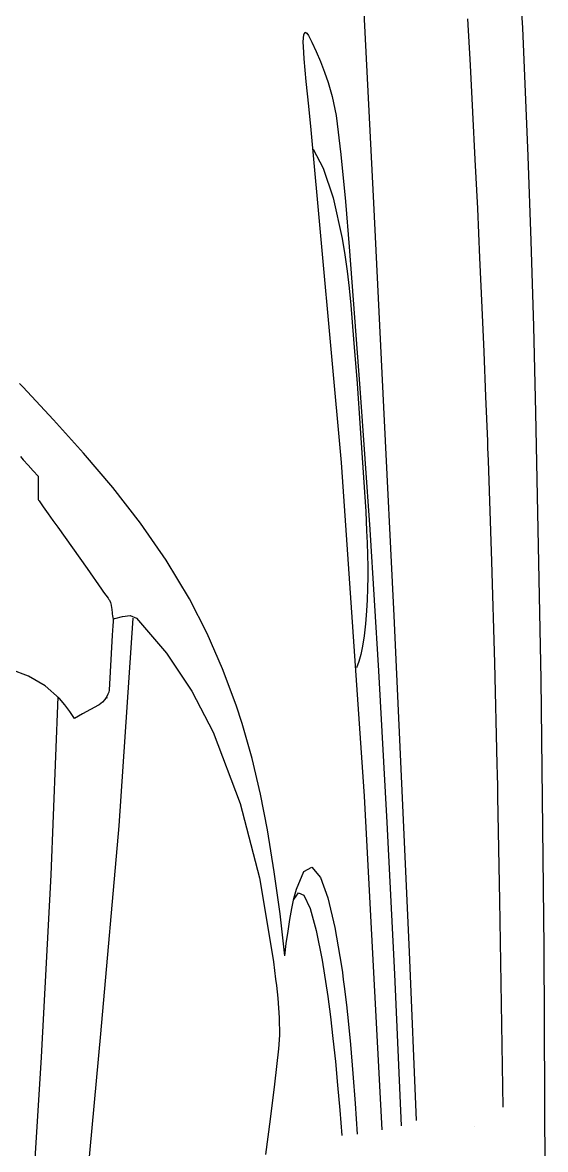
# Model space of a CAD drawing. Header units: millimetres. Extents: x 793 to 3159, y 750 to 2095.
# Drawn here: x 1318.1584 to 1318.2911, y 993.1088 to 993.3951 of the extents above; entities that cross this region are included whole.
import ezdxf

# ---------------------------------------------------------------- set-up
doc = ezdxf.new("R2010")
doc.units = ezdxf.units.MM
doc.linetypes.add('XR-CASETA$0$CONTINUA', pattern=[0])
doc.layers.add('XR-CASETA$0$A-AUTOS', color=8, linetype='Continuous')

# ---------------------------------------------------------------- blocks, each defined once
blk = doc.blocks.new('XR-CASETA$0$A$C75246685')
for p, q in [((-5.096716092572363, 0.9821394815275256), (-5.164706512572251, 0.9817546115275206)), ((-5.028841952572407, 0.9820283115275004), (-5.096716092572363, 0.9821394815275256)), ((-5.29764200257216, 0.979238951527492), (-5.330209142572016, 0.9780369815274808)), ((-5.276098722572099, 0.979856151527514), (-5.29764200257216, 0.979238951527492)), ((-5.254361662572023, 0.9803768015275124), (-5.276098722572099, 0.979856151527514)), ((-5.232533972572242, 0.9808170715275252), (-5.254361662572023, 0.9803768015275124)), ((-5.164706512572251, 0.9817546115275206), (-5.232533972572242, 0.9808170715275252)), ((-5.330209142572016, 0.9780369815274808), (-5.361313262572025, 0.9764043415275124)), ((-5.143278592572301, 0.9704467215275088), (-5.169019562572088, 0.9699783915275191)), ((-5.140492342572201, 0.9704913215275324), (-5.143278592572301, 0.9704467215275088)), ((-5.137705472572292, 0.97053469152749), (-5.140492342572201, 0.9704913215275324)), ((-5.134918612572278, 0.9705769815275004), (-5.137705472572292, 0.97053469152749)), ((-5.108611852572153, 0.9709262915274904), (-5.134918612572278, 0.9705769815275004)), ((-5.08232065257232, 0.9712018015275418), (-5.108611852572153, 0.9709262915274904)), ((-5.056077672572314, 0.9714267015275196), (-5.08232065257232, 0.9712018015275418)), ((-5.247967932572123, 0.9677376815274952), (-5.259256072572156, 0.9673197015275434)), ((-5.236642852572118, 0.96813761152751), (-5.247967932572123, 0.9677376815274952)), ((-5.225287572572028, 0.9685191715275038), (-5.236642852572118, 0.96813761152751)), ((-5.223643892572113, 0.968572961527542), (-5.225287572572028, 0.9685191715275038)), ((-5.222000212572198, 0.9686264315274968), (-5.223643892572113, 0.968572961527542)), ((-5.220355932572033, 0.9686785915274924), (-5.222000212572198, 0.9686264315274968)), ((-5.194721472572269, 0.9693950515275276), (-5.220355932572033, 0.9686785915274924)), ((-5.169019562572088, 0.9699783915275191), (-5.194721472572269, 0.9693950515275276)), ((-5.30888651257203, 0.9652550715275368), (-5.32081796257205, 0.9647057615275401)), ((-5.29684946257214, 0.9657891915275342), (-5.30888651257203, 0.9652550715275368)), ((-5.284394012572079, 0.9663197515274928), (-5.29684946257214, 0.9657891915275342)), ((-5.271858612572144, 0.9668303115275024), (-5.284394012572079, 0.9663197515274928)), ((-5.259256072572156, 0.9673197015275434), (-5.271858612572144, 0.9668303115275024)), ((-5.32081796257205, 0.9647057615275401), (-5.332628272572151, 0.9641431815275324)), ((-5.051117032572279, 0.9641141315275092), (-5.051120092572205, 0.9641771915275114)), ((-5.09570779257217, 0.947862721527514), (-5.138435152572242, 0.9462136315275133)), ((-5.052870882572392, 0.9494409815275446), (-5.09570779257217, 0.947862721527514)), ((-5.138435152572242, 0.9462136315275133), (-5.181042882572113, 0.9444764415275416)), ((-5.090079442572347, 0.9440520915275384), (-5.051541232572276, 0.9455623315275544)), ((-5.234061682572132, 0.9422081615275316), (-5.285987032572052, 0.9399246615275558)), ((-5.181042882572113, 0.9444764415275416), (-5.234061682572132, 0.9422081615275316)), ((-5.167129612572238, 0.940430411527558), (-5.128609712572255, 0.9423509215275488)), ((-5.128609712572255, 0.9423509215275488), (-5.090079442572347, 0.9440520915275384)), ((-5.285987032572052, 0.9399246615275558), (-5.335975132572116, 0.9377121615275712)), ((-5.203061002572098, 0.9384181615275508), (-5.167129612572238, 0.940430411527558)), ((-5.050494172572257, 0.9406814015275416), (-5.135318702572135, 0.9367171115275424)), ((-5.274876192572151, 0.9336287315275342), (-5.238978062572073, 0.93616335152754)), ((-5.240112092572076, 0.9354201915275268), (-5.228807162572023, 0.9361753715275256)), ((-5.238978062572073, 0.93616335152754), (-5.203061002572098, 0.9384181615275508)), ((-5.228807162572023, 0.9361753715275256), (-5.217499482572179, 0.9368809215275462)), ((-5.135318702572135, 0.9367171115275424), (-5.220080352572153, 0.9313814415275772)), ((-5.217499482572179, 0.9368809215275462), (-5.212558072572051, 0.9371714815275424)), ((-5.212558072572051, 0.9371714815275424), (-5.207617282572187, 0.937434411527562)), ((-5.207617282572187, 0.937434411527562), (-5.202685642572192, 0.9376498415275308)), ((-5.202685642572192, 0.9376498415275308), (-5.199619842572133, 0.9377514315275732)), ((-5.199619842572133, 0.9377514315275732), (-5.196571752572139, 0.9378213115275286)), ((-5.196571752572139, 0.9378213115275286), (-5.193553252572087, 0.9378537615275206)), ((-5.193553252572087, 0.9378537615275206), (-5.192706092572165, 0.9378553415275234)), ((-5.192706092572165, 0.9378553415275234), (-5.191862882572081, 0.9378533815275601)), ((-5.191862882572081, 0.9378533815275601), (-5.191023962572103, 0.9378478515275503)), ((-5.191023962572103, 0.9378478515275503), (-5.18804941257224, 0.9377959115275588)), ((-5.18804941257224, 0.9377959115275588), (-5.185169772572066, 0.937691671527574)), ((-5.185169772572066, 0.937691671527574), (-5.182403962572266, 0.9375329615275234)), ((-5.182403962572266, 0.9375329615275234), (-5.179081822572129, 0.9372529415275324)), ((-5.179081822572129, 0.9372529415275324), (-5.176064242572124, 0.936888931527534)), ((-5.176064242572124, 0.936888931527534), (-5.173403412572156, 0.936438301527545)), ((-5.173403412572156, 0.936438301527545), (-5.17132791257211, 0.9359598815275658)), ((-5.286361182572022, 0.9327430215275568), (-5.274876192572151, 0.9336287315275342)), ((-5.26868265257201, 0.9330667915275228), (-5.264379062572174, 0.9335321115275688)), ((-5.264379062572174, 0.9335321115275688), (-5.260068152572216, 0.933932611527524)), ((-5.260068152572216, 0.933932611527524), (-5.255742892572129, 0.9342864615275344)), ((-5.255742892572129, 0.9342864615275344), (-5.251413062572169, 0.9346131015275602)), ((-5.251413062572169, 0.9346131015275602), (-5.240112092572076, 0.9354201915275268)), ((-5.17132791257211, 0.9359598815275658), (-5.16953470257215, 0.9354398615275556)), ((-5.16953470257215, 0.9354398615275556), (-5.167941992572082, 0.9348999615275204)), ((-5.072282812572325, 0.9327728915275486), (-5.064853612572391, 0.9333681715275758)), ((-5.064853612572391, 0.9333681715275758), (-5.057230622572319, 0.9339010115275244)), ((-5.057230622572319, 0.9339010115275244), (-5.049496252572339, 0.9343795215275748)), ((-5.313111972572074, 0.9295472015275263), (-5.308254492572019, 0.9304926115275692)), ((-5.308254492572019, 0.9304926115275692), (-5.298366182572066, 0.9316948915275418)), ((-5.220080352572153, 0.9313814415275772), (-5.304667452572062, 0.9241728615275804)), ((-5.298366182572066, 0.9316948915275418), (-5.286361182572022, 0.9327430215275568)), ((-5.287323392572147, 0.9296529815275392), (-5.276997472572133, 0.9318751915275528)), ((-5.276997472572133, 0.9318751915275528), (-5.272885532572103, 0.932520541527566)), ((-5.272885532572103, 0.932520541527566), (-5.26868265257201, 0.9330667915275228)), ((-5.101960242572317, 0.928974651527568), (-5.092200712572207, 0.9305872215275314)), ((-5.092200712572207, 0.9305872215275314), (-5.090518592572266, 0.9308184315275696)), ((-5.090518592572266, 0.9308184315275696), (-5.08878824257215, 0.9310451115275384)), ((-5.08878824257215, 0.9310451115275384), (-5.087010592572256, 0.9312670915275304)), ((-5.087010592572256, 0.9312670915275304), (-5.082334992572327, 0.9318035515275652)), ((-5.082334992572327, 0.9318035515275652), (-5.077412512572323, 0.9323056815275378)), ((-5.077412512572323, 0.9323056815275378), (-5.072282812572325, 0.9327728915275486)), ((-5.055615022572397, 0.9299658615275632), (-5.049125152572401, 0.930424921527532)), ((-5.322035002572079, 0.9266314015275441), (-5.319305822572118, 0.927659491527578)), ((-5.319305822572118, 0.927659491527578), (-5.316606842572014, 0.9285778115275604)), ((-5.316606842572014, 0.9285778115275604), (-5.313111972572074, 0.9295472015275263)), ((-5.294880772572128, 0.9271689115275592), (-5.287323392572147, 0.9296529815275392)), ((-5.109564612572171, 0.9272180815275703), (-5.101960242572317, 0.928974651527568)), ((-5.08447855257225, 0.9270720315275582), (-5.079293302572182, 0.9277149415275688)), ((-5.079293302572182, 0.9277149415275688), (-5.073781522572176, 0.9283297015275308)), ((-5.073781522572176, 0.9283297015275308), (-5.067976172572231, 0.9289129715275803)), ((-5.067976172572231, 0.9289129715275803), (-5.061909582572183, 0.9294599915275796)), ((-5.061909582572183, 0.9294599915275796), (-5.055615022572397, 0.9299658615275632)), ((-5.326943152571971, 0.9244870615275717), (-5.324581392571985, 0.9255744415275728)), ((-5.324581392571985, 0.9255744415275728), (-5.322035002572079, 0.9266314015275441)), ((-5.29976175257218, 0.9246560715275506), (-5.294880772572128, 0.9271689115275592)), ((-5.117374362572148, 0.9232238215275572), (-5.114723302572315, 0.9254021115275748)), ((-5.114723302572315, 0.9254021115275748), (-5.109564612572171, 0.9272180815275703)), ((-5.101241852572342, 0.924277311527561), (-5.093702482572211, 0.9257182115275384)), ((-5.093702482572211, 0.9257182115275384), (-5.08447855257225, 0.9270720315275582)), ((-5.329433072571987, 0.9227769515275384), (-5.329171542571999, 0.9232030115275336)), ((-5.328892302571943, 0.9224349215275822), (-5.329433072571987, 0.9227769515275384)), ((-5.329171542571999, 0.9232030115275336), (-5.328577062571981, 0.9236251715275614)), ((-5.327006622571957, 0.9222872415275843), (-5.328892302571943, 0.9224349215275822)), ((-5.328577062571981, 0.9236251715275614), (-5.327802222572132, 0.92405668152756)), ((-5.327802222572132, 0.92405668152756), (-5.326943152571971, 0.9244870615275717)), ((-5.325735262572038, 0.9223073415275564), (-5.327006622571957, 0.9222872415275843)), ((-5.32428506257213, 0.9223722115275734), (-5.325735262572038, 0.9223073415275564)), ((-5.322723172571954, 0.9224710115275628), (-5.32428506257213, 0.9223722115275734)), ((-5.316902252572049, 0.9229629515275805), (-5.322723172571954, 0.9224710115275628)), ((-5.310694672572139, 0.9235703515275588), (-5.316902252572049, 0.9229629515275805)), ((-5.304667452572062, 0.9241728615275804), (-5.310694672572139, 0.9235703515275588)), ((-5.116236662572304, 0.9211696515275491), (-5.117374362572148, 0.9232238215275572)), ((-5.110239652572204, 0.9211595215275848), (-5.106837252572291, 0.9227520215275432)), ((-5.106837252572291, 0.9227520215275432), (-5.101241852572342, 0.924277311527561)), ((-5.111774692572339, 0.9192734415275652), (-5.116236662572304, 0.9211696515275491)), ((-5.109462682572143, 0.9186493715275504), (-5.111774692572339, 0.9192734415275652)), ((-5.110879612572148, 0.919783901527552), (-5.110239652572204, 0.9211595215275848)), ((-5.109166962572203, 0.9185792215275512), (-5.110879612572148, 0.919783901527552)), ((-5.10687967257229, 0.91808827152758), (-5.109462682572143, 0.9186493715275504)), ((-5.104079382572193, 0.9175743515275768), (-5.10687967257229, 0.91808827152758)), ((-5.094863372572148, 0.9162744715275436), (-5.10557230257234, 0.9151429815275662)), ((-5.101116732572222, 0.9170909915275444), (-5.104079382572193, 0.9175743515275768)), ((-5.098029272572262, 0.9166378615275618), (-5.101116732572222, 0.9170909915275444)), ((-5.094858492572143, 0.9162769715275372), (-5.098029272572262, 0.9166378615275618)), ((-5.116241852572214, 0.9136967515275672), (-5.126875402572182, 0.9119960415275444)), ((-5.10557230257234, 0.9151429815275662), (-5.116241852572214, 0.9136967515275672)), ((-5.095501192572214, 0.9130694615275557), (-5.093335052572342, 0.9133486815275944)), ((-5.093335052572342, 0.9133486815275944), (-5.091167082572269, 0.9136133815275401)), ((-5.091167082572269, 0.9136133815275401), (-5.088997592572354, 0.9138642015275592)), ((-5.088997592572354, 0.9138642015275592), (-5.08738687257221, 0.9140418515275712)), ((-5.08738687257221, 0.9140418515275712), (-5.085775852572282, 0.9142126715275652)), ((-5.085775852572282, 0.9142126715275652), (-5.084163912572307, 0.9143772515275544)), ((-5.084163912572307, 0.9143772515275544), (-5.079140412572201, 0.9147245815275652)), ((-5.079140412572201, 0.9147245815275652), (-5.074703162572291, 0.9147591615275416)), ((-5.074703162572291, 0.9147591615275416), (-5.071255282572223, 0.9145214315275608)), ((-5.071255282572223, 0.9145214315275608), (-5.062327672572223, 0.9133885815275846)), ((-5.062327672572223, 0.9133885815275846), (-5.0533973125722, 0.9122484215275504)), ((-5.126875402572182, 0.9119960415275444), (-5.135978792572245, 0.9102846015275928)), ((-5.11468820257221, 0.9098941315275794), (-5.095501192572214, 0.9130694615275557)), ((-5.0533973125722, 0.9122484215275504), (-5.044449862572378, 0.9110779415275658)), ((-5.14500742257212, 0.9082187715276006), (-5.153933502572158, 0.9057492715275828)), ((-5.135978792572245, 0.9102846015275928), (-5.14500742257212, 0.9082187715276006)), ((-5.133618872572129, 0.9051663815275504), (-5.11468820257221, 0.9098941315275794)), ((-5.157063692572251, 0.9047695215275836), (-5.158621922572251, 0.9042583715275612)), ((-5.155500882572255, 0.9052664215275568), (-5.157063692572251, 0.9047695215275836)), ((-5.153933502572158, 0.9057492715275828), (-5.155500882572255, 0.9052664215275568)), ((-5.151822302572213, 0.8983672015275772), (-5.133618872572129, 0.9051663815275504)), ((-5.158621922572251, 0.9042583715275612), (-5.167864472572205, 0.9008835215275609)), ((-5.167864472572205, 0.9008835215275609), (-5.176894622572148, 0.8969781715275928)), ((-5.176894622572148, 0.8969781715275928), (-5.185676062572269, 0.892538761527561)), ((-5.162201932572202, 0.8930251915275846), (-5.151822302572213, 0.8983672015275772)), ((-5.162201932572202, 0.8930251915275846), (-5.151822302572213, 0.8983672015275772)), ((-5.185676062572269, 0.892538761527561), (-5.195549102572271, 0.8867027115275902)), ((-5.171925142572149, 0.8866180415276119), (-5.162201932572202, 0.8930251915275846)), ((-5.171925142572149, 0.8866180415276119), (-5.162201932572202, 0.8930251915275846)), ((-5.195549102572271, 0.8867027115275902), (-5.205023592572047, 0.8802401615276096)), ((-5.180844212572196, 0.8790822815276158), (-5.171925142572149, 0.8866180415276119)), ((-5.180844212572196, 0.8790822815276158), (-5.171925142572149, 0.8866180415276119)), ((-5.205023592572047, 0.8802401615276096), (-5.214113562572152, 0.8732627515276192)), ((-5.181550692572159, 0.8774938015276063), (-5.180844212572196, 0.8790822815276158)), ((-5.181338292572148, 0.8755695915275794), (-5.181550692572159, 0.8774938015276063)), ((-5.180892122572118, 0.8781273115276064), (-5.128158662572218, 0.8743095815276262)), ((-5.214113562572152, 0.8732627515276192), (-5.222853182572067, 0.8658889415276291)), ((-5.180840552572249, 0.873621581527601), (-5.181338292572148, 0.8755695915275794)), ((-5.181028232572202, 0.8730877915275812), (-5.180524692572248, 0.8731329415275865)), ((-5.181028232572202, 0.8730877915275812), (-5.180524692572248, 0.8731329415275865)), ((-5.180802092572207, 0.8734544215276115), (-5.180840552572249, 0.873621581527601)), ((-5.180763342572277, 0.8732871115276168), (-5.180802092572207, 0.8734544215276115)), ((-5.180725192572139, 0.8731198715276207), (-5.180763342572277, 0.8732871115276168)), ((-5.180524692572248, 0.8731329415275865), (-5.180375462572214, 0.8731400515275993)), ((-5.180375462572214, 0.8731400515275993), (-5.180226232572182, 0.8731441115275799)), ((-5.180226232572182, 0.8731441115275799), (-5.180077302572158, 0.8731400115276244)), ((-5.180077302572158, 0.8731400115276244), (-5.178915802572078, 0.8730633815276007)), ((-5.180077302572158, 0.8731400115276244), (-5.178915802572078, 0.8730633815276007)), ((-5.128158662572218, 0.8743095815276262), (-5.075294282572372, 0.8693037415276023)), ((-5.188318882572161, 0.8702037315275958), (-5.187537632572116, 0.8707393515275896)), ((-5.187537632572116, 0.8707393515275896), (-5.186770422572066, 0.8712949615275817)), ((-5.186770422572066, 0.8712949615275817), (-5.186023652572088, 0.8718773115275837)), ((-5.186023652572088, 0.8718773115275837), (-5.185856112572196, 0.8720032715276317)), ((-5.186023652572088, 0.8718773115275837), (-5.185856112572196, 0.8720032715276317)), ((-5.185856112572196, 0.8720032715276317), (-5.185680332572133, 0.8721166815276149)), ((-5.185856112572196, 0.8720032715276317), (-5.185680332572133, 0.8721166815276149)), ((-5.185680332572133, 0.8721166815276149), (-5.1854981425721, 0.8722196015276324)), ((-5.185680332572133, 0.8721166815276149), (-5.1854981425721, 0.8722196015276324)), ((-5.1854981425721, 0.8722196015276324), (-5.184872832572069, 0.8724988615275892)), ((-5.184872832572069, 0.8724988615275892), (-5.184201752572222, 0.8726924715275856)), ((-5.184201752572222, 0.8726924715275856), (-5.183489472572205, 0.8727926115276147)), ((-5.183489472572205, 0.8727926115276147), (-5.183155002572107, 0.8728198515276233)), ((-5.183155002572107, 0.8728198515276233), (-5.182828162572263, 0.872851491527598)), ((-5.182828162572263, 0.872851491527598), (-5.182506202572199, 0.8728878215275983)), ((-5.182506202572199, 0.8728878215275983), (-5.182326452572283, 0.8728953815276271)), ((-5.182326452572283, 0.8728953815276271), (-5.182162872572121, 0.8729089615275994)), ((-5.182162872572121, 0.8729089615275994), (-5.182007842572261, 0.8729301715275994)), ((-5.182007842572261, 0.8729301715275994), (-5.181520172572277, 0.8730136115276252)), ((-5.182007842572261, 0.8729301715275994), (-5.181520172572277, 0.8730136115276252)), ((-5.181520172572277, 0.8730136115276252), (-5.181028232572202, 0.8730877915275812)), ((-5.181520172572277, 0.8730136115276252), (-5.181028232572202, 0.8730877915275812)), ((-5.178915802572078, 0.8730633815276007), (-5.177752782572156, 0.8729878315275811)), ((-5.178915802572078, 0.8730633815276007), (-5.177752782572156, 0.8729878315275811)), ((-5.177752782572156, 0.8729878315275811), (-5.176589142572197, 0.8729129115276066)), ((-5.177752782572156, 0.8729878315275811), (-5.176589142572197, 0.8729129115276066)), ((-5.176589142572197, 0.8729129115276066), (-5.171938262572098, 0.8726128615275854)), ((-5.171938262572098, 0.8726128615275854), (-5.167292572572136, 0.8723125915276171)), ((-5.167292572572136, 0.8723125915276171), (-5.162653902572288, 0.8720119715275984)), ((-5.162653902572288, 0.8720119715275984), (-5.162601722572276, 0.8720078115275953)), ((-5.162601722572276, 0.8720078115275953), (-5.16209146257222, 0.871916511527587)), ((-5.16209146257222, 0.871916511527587), (-5.1615629025722, 0.8717315315276152)), ((-5.1615629025722, 0.8717315315276152), (-5.1610254825722, 0.8714597215276)), ((-5.1610254825722, 0.8714597215276), (-5.160281162572232, 0.8709542115276178)), ((-5.160755402572135, 0.8714380515276332), (-5.160628752572278, 0.8714054515275791)), ((-5.160281162572232, 0.8709542115276178), (-5.159555762572267, 0.8702845815276135)), ((-5.159555762572267, 0.8702845815276135), (-5.158926482572155, 0.8694489115275985)), ((-5.193553562572219, 0.866652051527609), (-5.188318882572161, 0.8702037315275958)), ((-5.193553562572219, 0.866652051527609), (-5.188318882572161, 0.8702037315275958)), ((-5.158926482572155, 0.8694489115275985), (-5.158913362572207, 0.8694268815276301)), ((-5.158913362572207, 0.8694268815276301), (-5.158900542572269, 0.8694047415276315)), ((-5.158900542572269, 0.8694047415276315), (-5.158887732572225, 0.8693824815275945)), ((-5.158887732572225, 0.8693824815275945), (-5.158874912572287, 0.8693601115275839)), ((-5.158874912572287, 0.8693601115275839), (-5.158862402572253, 0.8693376815275826)), ((-5.158862402572253, 0.8693376815275826), (-5.158850192572231, 0.8693151515276156)), ((-5.158850192572231, 0.8693151515276156), (-5.158837682572197, 0.8692925515275931)), ((-5.158837682572197, 0.8692925515275931), (-5.158825472572174, 0.8692698915275798)), ((-5.158825472572174, 0.8692698915275798), (-5.157720732572101, 0.8672369015276046)), ((-5.075294282572372, 0.8693037415276023), (-5.022081392572431, 0.8641607715275939)), ((-5.222853182572067, 0.8658889415276291), (-5.231357212572107, 0.8582634915275946)), ((-5.198814482572174, 0.8629802915276343), (-5.193553562572219, 0.866652051527609)), ((-5.198814482572174, 0.8629802915276343), (-5.193553562572219, 0.866652051527609)), ((-5.157720732572101, 0.8672369015276046), (-5.156616912572303, 0.8652039615276123)), ((-5.156616912572303, 0.8652039615276123), (-5.155513092572277, 0.8631709515276214)), ((-5.204085482572168, 0.8592334015276321), (-5.198814482572174, 0.8629802915276343)), ((-5.204085482572168, 0.8592334015276321), (-5.198814482572174, 0.8629802915276343)), ((-5.157284332572203, 0.8620180515275991), (-5.158979582572214, 0.8607556415276179)), ((-5.155513092572277, 0.8631709515276214), (-5.157284332572203, 0.8620180515275991)), ((-5.20580179257206, 0.8580175615276459), (-5.204085482572168, 0.8592334015276321)), ((-5.160586332572279, 0.8593828815276368), (-5.163788242572195, 0.8557652515276288)), ((-5.161016022572198, 0.8589785815276229), (-5.115773712572149, 0.8569845415276233)), ((-5.158979582572214, 0.8607556415276179), (-5.160586332572279, 0.8593828815276368)), ((-5.231357212572107, 0.8582634915275946), (-5.239760222572044, 0.8505378915276367)), ((-5.209254242572229, 0.8555930715276361), (-5.207524512572149, 0.8568045315276152)), ((-5.207524512572149, 0.8568045315276152), (-5.20580179257206, 0.8580175615276459)), ((-5.115773712572149, 0.8569845415276233), (-5.069502352572385, 0.8542517715276005)), ((-5.218481542572249, 0.8530390815276121), (-5.21711343257209, 0.8542971815276416)), ((-5.21711343257209, 0.8542971815276416), (-5.211381322572037, 0.8542971815276416)), ((-5.211381322572037, 0.8542971815276416), (-5.211189972572242, 0.854325581527604)), ((-5.211189972572242, 0.854325581527604), (-5.210987342572138, 0.854404391527595)), ((-5.210987342572138, 0.854404391527595), (-5.21078622257221, 0.8545241015276303)), ((-5.21078622257221, 0.8545241015276303), (-5.209253942572217, 0.8555929615276056)), ((-5.163788242572195, 0.8557652515276288), (-5.166258942572198, 0.851610721527635)), ((-5.069502352572385, 0.8542517715276005), (-5.023960662572222, 0.8510856815276213)), ((-5.240625702572174, 0.8497400515276183), (-5.239760222572044, 0.850538031527634)), ((-5.222112212572142, 0.8499017515276533), (-5.221271152572057, 0.8505745115276397)), ((-5.221271152572057, 0.8505745115276397), (-5.219862762572234, 0.8517922215276315)), ((-5.219862762572234, 0.8517922215276315), (-5.218481542572249, 0.8530390815276121)), ((-5.166258942572198, 0.851610721527635), (-5.168047272572153, 0.8471173715276165))]:
    blk.add_line(p, q)

msp = doc.modelspace()

# ---------------------------------------------------------------- block references
at = {"layer": 'XR-CASETA$0$A-AUTOS', "color": 8, "linetype": 'XR-CASETA$0$CONTINUA', "ltscale": 0.5, "rotation": 270.3359986411695}
msp.add_blockref('XR-CASETA$0$A$C75246685', (1317.338627912188, 988.0578340315337, 289.1439441184484), dxfattribs=at)

doc.saveas('drawing.dxf')
